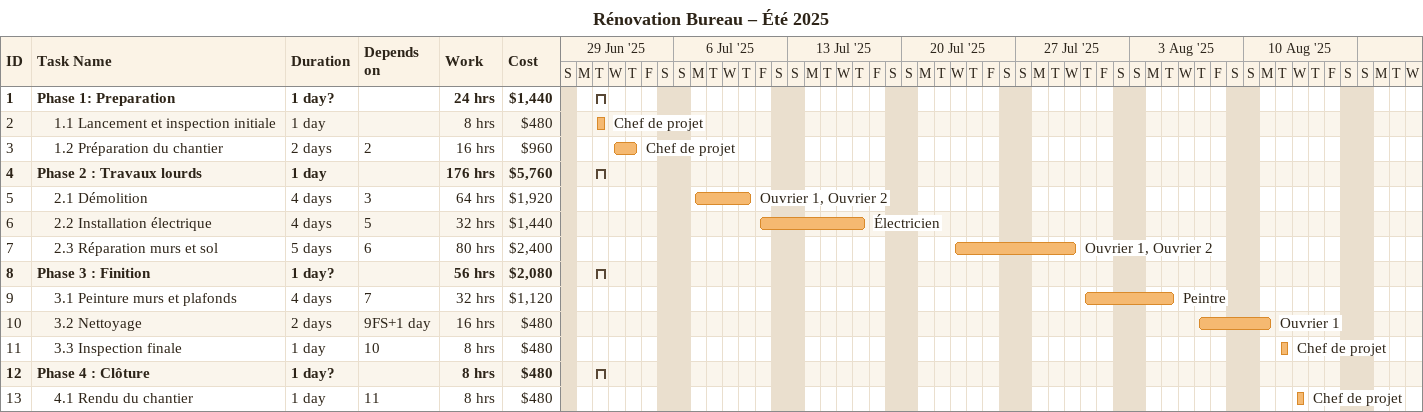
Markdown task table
Rénovation Bureau – Été 2025

| ID | Level | Task | Duration | Start | Finish | Predecessors | Resources | Work (h) | Cost ($) |
|---|---|---|---|---|---|---|---|---|---|
| 1 | 1 | **Phase 1: Preparation** | 1d? | 2025-07-01 | 2025-07-01 |  |  | 24 | 1440 |
| 2 | 2 | 1.1 Lancement et inspection initiale | 1d | 2025-07-01 | 2025-07-01 |  | Chef de projet | 8 | 480 |
| 3 | 2 | 1.2 Préparation du chantier | 2d | 2025-07-02 | 2025-07-03 | 2 | Chef de projet | 16 | 960 |
| 4 | 1 | **Phase 2 : Travaux lourds** | 1d | 2025-07-01 | 2025-07-01 |  |  | 176 | 5760 |
| 5 | 2 | 2.1 Démolition | 4d | 2025-07-07 | 2025-07-10 | 3 | Ouvrier 1, Ouvrier 2 | 64 | 1920 |
| 6 | 2 | 2.2 Installation électrique | 4d | 2025-07-11 | 2025-07-17 | 5 | Électricien | 32 | 1440 |
| 7 | 2 | 2.3 Réparation murs et sol | 5d | 2025-07-23 | 2025-07-30 | 6 | Ouvrier 1, Ouvrier 2 | 80 | 2400 |
| 8 | 1 | **Phase 3 : Finition** | 1d? | 2025-07-01 | 2025-07-01 |  |  | 56 | 2080 |
| 9 | 2 | 3.1 Peinture murs et plafonds | 4d | 2025-07-31 | 2025-08-05 | 7 | Peintre | 32 | 1120 |
| 10 | 2 | 3.2 Nettoyage | 2d | 2025-08-07 | 2025-08-11 | 9FS+1d | Ouvrier 1 | 16 | 480 |
| 11 | 2 | 3.3 Inspection finale | 1d | 2025-08-12 | 2025-08-12 | 10 | Chef de projet | 8 | 480 |
| 12 | 1 | **Phase 4 : Clôture** | 1d? | 2025-07-01 | 2025-07-01 |  |  | 8 | 480 |
| 13 | 2 | 4.1 Rendu du chantier | 1d | 2025-08-13 | 2025-08-13 | 11 | Chef de projet | 8 | 480 |
